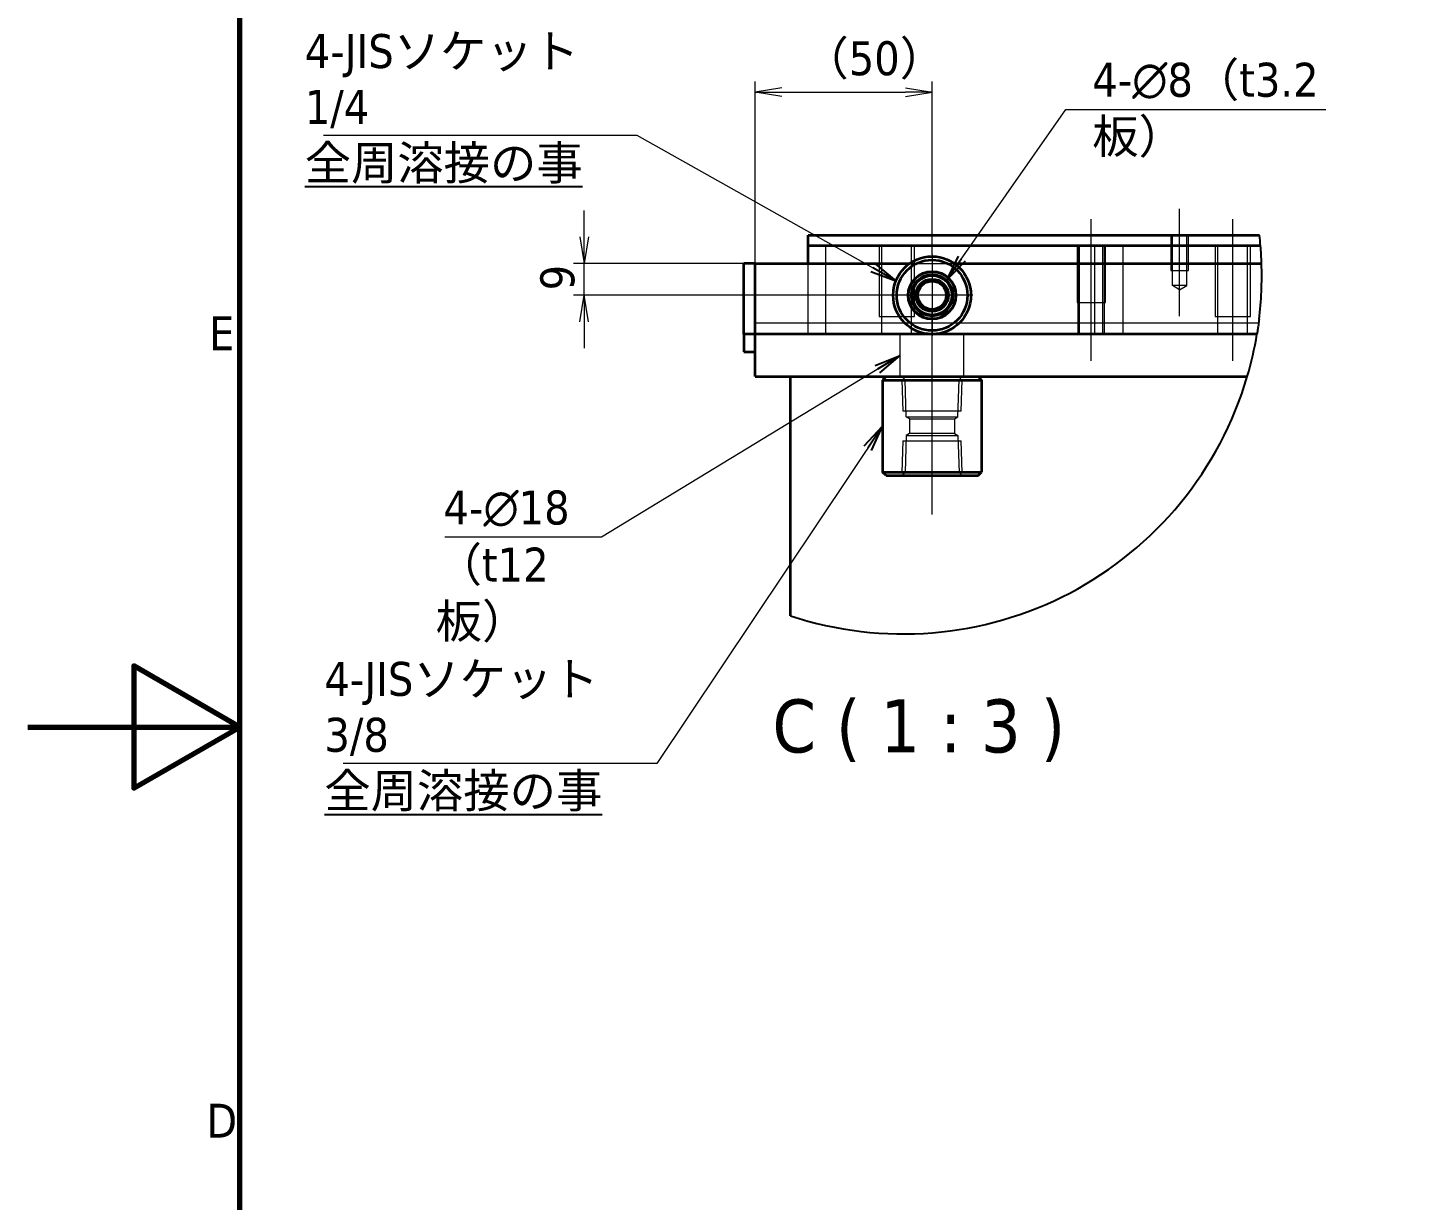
# Model space of a CAD drawing. Header units: millimetres. Extents: x -440 to 8410, y -405 to 5940.
# Drawn here: x 0 to 1307, y 2524 to 3629 of the extents above; entities that cross this region are included whole.
import ezdxf

# ---------------------------------------------------------------- set-up
doc = ezdxf.new("R2010")
doc.units = ezdxf.units.MM
doc.header["$LTSCALE"] = 10
for name, color, linetype, lineweight in [('Border (ISO)', 7, 'Continuous', 70), ('Break Line (JIS)', 7, 'Continuous', 25), ('Center Mark (ISO)', 7, 'Continuous', 5), ('Centerline (ISO)', 7, 'Continuous', 5), ('Dimension (ISO)', 7, 'Continuous', 25), ('Hidden (ISO)', 7, 'Continuous', 5), ('Symbol (ISO)', 7, 'Continuous', 25), ('Visible (ISO)', 7, 'Continuous', 35)]:
    doc.layers.add(name, color=color, linetype=linetype, lineweight=lineweight)
doc.styles.add('MX_NOTE_STANDARD', font='tahoma.ttf')
doc.styles.add('Note Text (JIS)', font='tahoma.ttf')
doc.styles.get("Standard").update_dxf_attribs({"font": 'tahoma.ttf'})
doc.dimstyles.new('Default (JIS)', dxfattribs={"dimscale": 10, "dimtxt": 3.2, "dimasz": 2.5, "dimexe": 1, "dimexo": 0, "dimgap": 0.8, "dimtad": 1, "dimrnd": 1e-08, "dimdsep": 46, "dimtxsty": 'Note Text (JIS)', "dimblk": 'OPEN', "dimcen": 0.09, "dimdle": 10, "dimclrd": 7, "dimclre": 7, "dimclrt": 256, "dimadec": 0, "dimazin": 2, "dimtfac": 0.78125, "dimtmove": 0, "dimatfit": 3, "dimldrblk": 'OPEN', "dimfxl": 1, "dimtolj": 1, "dimtzin": 0, "dimlwd": 0, "dimlwe": 0, "dimarcsym": 0})
doc.dimstyles.new('Default (JIS)$7', dxfattribs={"dimscale": 10, "dimtxt": 3.2, "dimasz": 2.5, "dimexe": 1, "dimexo": 0, "dimgap": 0.8, "dimtad": 1, "dimrnd": 1e-08, "dimdsep": 46, "dimtxsty": 'Note Text (JIS)', "dimblk": 'OPEN', "dimcen": 0.09, "dimdle": 10, "dimclrd": 256, "dimclre": 7, "dimclrt": 256, "dimadec": 0, "dimazin": 2, "dimtfac": 0.78125, "dimtmove": 0, "dimatfit": 3, "dimldrblk": 'OPEN', "dimfxl": 1, "dimtolj": 1, "dimtzin": 0, "dimlwd": 0, "dimlwe": 0, "dimarcsym": 0})

# ---------------------------------------------------------------- blocks, each defined once
blk = doc.blocks.new('図面枠 既定の図面枠')
at = {"layer": 'Border (ISO)', "flags": 128}
for points in [[(20, 20), (20, 574), (821, 574), (821, 20), (20, 20)], [(0, 297), (20, 297), (10, 302.77), (10, 291.23), (20, 297)]]:
    blk.add_lwpolyline(points, dxfattribs=at)
at = {"layer": 'Border (ISO)', "char_height": 3.2, "attachment_point": 7, "style": 'MX_NOTE_STANDARD'}
for s, insert in [('E', (17.09, 332.53)), ('D', (16.83, 258.28))]:
    blk.add_mtext(s, dxfattribs=dict(at, insert=insert))
blk = doc.blocks.new('_Open')
at = {"color": 0, "linetype": 'ByBlock', "lineweight": -2}
for p, q in [((-1, 0.167), (0, 0)), ((-1, -0.167), (0, 0)), ((0, 0), (-1, 0))]:
    blk.add_line(p, q, dxfattribs=at)
blk = doc.blocks.new('*D116')
at = {"layer": 'Defpoints', "color": 0, "linetype": 'Continuous', "transparency": 16777216}
for p in [(524.4, 3407.1), (685.6, 3407.1), (813.9, 3377.1)]:
    blk.add_point(p, dxfattribs=at)
at = {"layer": 'Dimension (ISO)', "color": 7, "linetype": 'Continuous', "lineweight": 0, "transparency": 16777216}
for p, q in [((524.4, 3432.1), (524.4, 3457.1)), ((685.6, 3407.1), (514.4, 3407.1)), ((524.4, 3377.1), (524.4, 3407.1)), ((813.9, 3377.1), (514.4, 3377.1)), ((524.4, 3352.1), (524.4, 3327.1))]:
    blk.add_line(p, q, dxfattribs=at)
at = {"layer": 'Dimension (ISO)', "color": 7, "linetype": 'Continuous', "lineweight": 0, "transparency": 16777216, "xscale": 25, "yscale": 25, "zscale": 25}
for p, rotation in [((524.4, 3407.1), 270), ((524.4, 3377.1), 90)]:
    blk.add_blockref('_Open', p, dxfattribs=dict(at, rotation=rotation))
at = {"layer": 'Dimension (ISO)', "linetype": 'Continuous', "lineweight": 5, "transparency": 16777216, "insert": (483.1, 3381.7), "char_height": 32, "attachment_point": 1, "rotation": 90, "style": 'Note Text (JIS)'}
blk.add_mtext('\\A1;9', dxfattribs=at)
blk = doc.blocks.new('*D117')
at = {"layer": 'Defpoints', "color": 0, "linetype": 'Continuous', "transparency": 16777216}
for p in [(852.3, 3568.6), (852.3, 3415.4), (685.6, 3407.1)]:
    blk.add_point(p, dxfattribs=at)
at = {"layer": 'Dimension (ISO)', "color": 7, "linetype": 'Continuous', "lineweight": 0, "transparency": 16777216}
for p, q in [((685.6, 3407.1), (685.6, 3578.6)), ((710.6, 3568.6), (827.3, 3568.6)), ((852.3, 3415.4), (852.3, 3578.6))]:
    blk.add_line(p, q, dxfattribs=at)
at = {"layer": 'Dimension (ISO)', "color": 7, "linetype": 'Continuous', "lineweight": 0, "transparency": 16777216, "xscale": 25, "yscale": 25, "zscale": 25, "rotation": 180}
blk.add_blockref('_Open', (685.6, 3568.6), dxfattribs=at)
at = {"layer": 'Dimension (ISO)', "color": 7, "linetype": 'Continuous', "lineweight": 0, "transparency": 16777216, "xscale": 25, "yscale": 25, "zscale": 25}
blk.add_blockref('_Open', (852.3, 3568.6), dxfattribs=at)
at = {"layer": 'Dimension (ISO)', "linetype": 'Continuous', "lineweight": 5, "transparency": 16777216, "insert": (730.1, 3616.6), "char_height": 32, "attachment_point": 1, "style": 'Note Text (JIS)'}
blk.add_mtext('\\A1;\\fTahoma|b0|i0;（50）', dxfattribs=at)

msp = doc.modelspace()

# ---------------------------------------------------------------- linework, layer by layer
at = {"layer": 'Break Line (JIS)'}
for start, end in [(4.771289, 6.475322), (1.939864, 4.771289), (352.99097, 1.939864), (343.62945, 350.592143), (251.684756, 343.62945)]:
    msp.add_arc((825.119, 3395.637), 337.875, start, end, dxfattribs=at)
msp.add_open_spline([(1160.468, 3354.407), (1160.252, 3352.645), (1160.005, 3350.767), (1159.524, 3347.311), (1159.29, 3345.734), (1158.911, 3343.255), (1158.739, 3342.183), (1158.508, 3340.759), (1158.449, 3340.407), (1158.449, 3340.407)], degree=3, knots=[0.634600604, 0.634600604, 0.634600604, 0.634600604, 0.794402888, 0.794402888, 0.954205172, 0.954205172, 1.112404612, 1.112404612, 1.270604053, 1.270604053, 1.270604053, 1.270604053], dxfattribs=at)
at = {"layer": 'Center Mark (ISO)', "linetype": 'Continuous'}
for p, q in [((852.277, 3415.407), (852.277, 3338.741)), ((890.61, 3377.074), (813.943, 3377.074))]:
    msp.add_line(p, q, dxfattribs=at)
at = {"layer": 'Centerline (ISO)', "linetype": 'Continuous'}
for p, q in [((1085.61, 3357.267), (1085.61, 3458.741)), ((1002.277, 3315.407), (1002.277, 3448.741)), ((1135.61, 3315.407), (1135.61, 3448.741)), ((852.277, 3170.344), (852.277, 3365.407))]:
    msp.add_line(p, q, dxfattribs=at)
at = {"layer": 'Hidden (ISO)'}
for p, q in [((752.277, 3340.407), (752.277, 3423.741)), ((802.277, 3423.741), (802.277, 3357.074)), ((804.983, 3340.407), (804.983, 3423.741)), ((832.903, 3340.407), (832.903, 3423.741)), ((835.61, 3357.074), (835.61, 3423.741)), ((988.943, 3423.741), (988.943, 3370.407)), ((989.845, 3340.407), (989.845, 3423.741)), ((991.198, 3340.407), (991.198, 3423.741)), ((1005.61, 3340.407), (1005.61, 3423.741)), ((1013.355, 3340.407), (1013.355, 3423.741)), ((1014.708, 3340.407), (1014.708, 3423.741)), ((1015.61, 3370.407), (1015.61, 3423.741)), ((1032.277, 3340.407), (1032.277, 3423.741)), ((1077.277, 3433.741), (1077.277, 3400.407)), ((1078.72, 3386.407), (1078.72, 3433.741)), ((1092.5, 3386.407), (1092.5, 3433.741)), ((1093.943, 3400.407), (1093.943, 3433.741)), ((1118.943, 3423.741), (1118.943, 3357.074)), ((1121.65, 3340.407), (1121.65, 3423.741)), ((1149.57, 3340.407), (1149.57, 3423.741)), ((1152.277, 3357.074), (1152.277, 3423.741)), ((735.61, 3340.407), (735.61, 3407.074)), ((831.195, 3407.074), (873.358, 3407.074)), ((1077.277, 3400.407), (1093.943, 3400.407)), ((1092.5, 3386.407), (1078.72, 3386.407)), ((1085.61, 3382.267), (1078.72, 3386.407)), ((1085.61, 3382.267), (1092.5, 3386.407)), ((988.943, 3370.407), (1015.61, 3370.407)), ((685.61, 3351.074), (1160.042, 3351.074)), ((802.277, 3357.074), (835.61, 3357.074)), ((1118.943, 3357.074), (1152.277, 3357.074)), ((822.277, 3300.407), (822.277, 3340.407)), ((882.277, 3300.407), (882.277, 3340.407)), ((826.786, 3297.462), (823.841, 3300.407)), ((823.931, 3297.462), (824.859, 3267.726)), ((826.786, 3297.462), (877.767, 3297.462)), ((827.877, 3262.516), (826.786, 3297.462)), ((876.676, 3262.516), (877.767, 3297.462)), ((877.767, 3297.462), (880.713, 3300.407)), ((879.694, 3267.726), (880.622, 3297.462)), ((879.694, 3267.726), (824.859, 3267.726)), ((827.877, 3262.516), (876.676, 3262.516)), ((831.11, 3260.649), (827.877, 3262.516)), ((831.11, 3260.649), (873.443, 3260.649)), ((831.11, 3260.649), (831.11, 3246.832)), ((873.443, 3260.649), (876.676, 3262.516)), ((873.443, 3260.649), (873.443, 3246.832)), ((827.877, 3244.965), (826.786, 3210.019)), ((831.11, 3246.832), (827.877, 3244.965)), ((827.877, 3244.965), (876.676, 3244.965)), ((873.443, 3246.832), (831.11, 3246.832)), ((873.443, 3246.832), (876.676, 3244.965)), ((876.676, 3244.965), (877.767, 3210.019)), ((824.859, 3239.755), (823.931, 3210.019)), ((824.859, 3239.755), (879.694, 3239.755)), ((880.622, 3210.019), (879.694, 3239.755)), ((826.786, 3210.019), (823.841, 3207.074)), ((826.786, 3210.019), (877.767, 3210.019)), ((877.767, 3210.019), (880.713, 3207.074))]:
    msp.add_line(p, q, dxfattribs=at)
for radius in [22.462, 21.643]:
    msp.add_circle((852.277, 3377.074), radius, dxfattribs=at)
at = {"layer": 'Visible (ISO)'}
for p, q in [((735.61, 3433.741), (1160.838, 3433.741)), ((735.61, 3423.741), (735.61, 3433.741)), ((1161.823, 3423.741), (735.61, 3423.741)), ((735.61, 3407.074), (735.61, 3423.741)), ((685.61, 3407.074), (674.943, 3407.074)), ((674.943, 3340.407), (674.943, 3407.074)), ((685.61, 3340.407), (685.61, 3407.074)), ((685.61, 3407.074), (831.195, 3407.074)), ((685.61, 3354.407), (685.61, 3407.074)), ((873.358, 3407.074), (1162.8, 3407.074)), ((674.943, 3340.407), (674.943, 3323.741)), ((685.61, 3340.407), (674.943, 3340.407)), ((685.61, 3323.741), (685.61, 3340.407)), ((1158.449, 3340.407), (685.61, 3340.407)), ((674.943, 3323.741), (685.61, 3323.741)), ((685.61, 3300.407), (685.61, 3323.741)), ((685.61, 3300.407), (1149.296, 3300.407)), ((718.943, 3074.878), (718.943, 3300.407)), ((808.943, 3300.407), (805.61, 3297.074)), ((805.61, 3297.074), (898.943, 3297.074)), ((805.61, 3297.074), (805.61, 3210.407)), ((895.61, 3300.407), (898.943, 3297.074)), ((898.943, 3297.074), (898.943, 3210.407)), ((805.61, 3210.407), (898.943, 3210.407)), ((808.943, 3207.074), (805.61, 3210.407)), ((808.943, 3207.074), (895.61, 3207.074)), ((895.61, 3207.074), (898.943, 3210.407))]:
    msp.add_line(p, q, dxfattribs=at)
for radius in [36.667, 33.333, 22.553, 19.607, 18.626, 15.333, 13.333]:
    msp.add_circle((852.277, 3377.074), radius, dxfattribs=at)

# ---------------------------------------------------------------- block references
at = {"xscale": 10, "yscale": 10, "zscale": 10}
msp.add_blockref('図面枠 既定の図面枠', (0, 0), dxfattribs=at)

# ---------------------------------------------------------------- texts
at = {"layer": 'Symbol (ISO)', "char_height": 32, "width": 288.36305, "attachment_point": 1, "line_spacing_factor": 0.987884, "style": 'Note Text (JIS)'}
for s, insert in [('\\fTahoma|b0|i0;4-JISソケット1/4\\P\\L\\fTahoma|b0|i0;全周溶接の事', (261.093, 3623.367)), ('\\fTahoma|b0|i0;4-JISソケット3/8\\P\\L\\fTahoma|b0|i0;全周溶接の事', (279.575, 3031.415))]:
    msp.add_mtext(s, dxfattribs=dict(at, insert=insert))
at = {"layer": 'Symbol (ISO)', "char_height": 32, "attachment_point": 1, "style": 'Note Text (JIS)'}
for s, insert, width in [('\\fTahoma|b0|i0;{\\H32.0000;4-}\\fAIGDT|b0|i0;{\\H32.0000;n}\\fTahoma|b0|i0;{\\H32.0000;8（t3.2板）}', (1003.279, 3596.325), 263.98418), ('\\fTahoma|b0|i0;{\\H32.0000;4-}\\fAIGDT|b0|i0;{\\H32.0000;n}\\fTahoma|b0|i0;{\\H32.0000;18}', (391.849, 3192.971), 123.87397), ('\\fTahoma|b0|i0;（t12板）', (384.473, 3139.169), 150.79417)]:
    msp.add_mtext(s, dxfattribs=dict(at, insert=insert, width=width))
at = {"layer": 'Symbol (ISO)', "insert": (701.846, 2936.998), "char_height": 50, "attachment_point": 7}
msp.add_mtext('C ( 1 : 3 )', dxfattribs=at)

# ---------------------------------------------------------------- dimensions: what is measured, and where the dimension line sits
at = {"layer": 'Dimension (ISO)', "color": 7, "linetype": 'Continuous', "lineweight": 5}
dim = msp.add_linear_dim(base=(852.277, 3568.57), p1=(685.61, 3407.074), p2=(852.277, 3415.407), text='\\fTahoma|b0|i0;（<>）', dimstyle='Default (JIS)', override={"dimgap": 0.8, "dimdec": 2, "dimlfac": 0.3, "dimtol": 0, "dimlim": 0, "dimtp": 0, "dimtm": 0, "dimtdec": 2, "dimtofl": 0, "dimatfit": 1}, dxfattribs=at)
dim.commit()
dim.dimension.update_dxf_attribs({"geometry": '*D117', "text_midpoint": (768.943, 3568.57), "dimtype": 160})
dim = msp.add_linear_dim(base=(524.377, 3407.074), p1=(813.943, 3377.074), p2=(685.61, 3407.074), angle=90, dimstyle='Default (JIS)', override={"dimgap": 0.8, "dimdec": 2, "dimlfac": 0.3, "dimtol": 0, "dimlim": 0, "dimtp": 0, "dimtm": 0, "dimtdec": 2, "dimtofl": 1, "dimatfit": 1}, dxfattribs=at)
dim.commit()
dim.dimension.update_dxf_attribs({"geometry": '*D116', "text_midpoint": (524.377, 3392.074), "dimtype": 160})

# ---------------------------------------------------------------- leaders
at = {"layer": 'Symbol (ISO)', "lineweight": 5, "annotation_type": 0, "has_hookline": 1}
for points, hookline_direction, text_width in [([(865.848, 3391.226), (978.279, 3552.368), (1003.279, 3552.368)], 0, 219.971), ([(818.266, 3390.775), (574.456, 3527.593), (549.456, 3527.593)], 1, 270.659), ([(822.277, 3320.407), (540.723, 3149.014), (515.723, 3149.014)], 1, 122.477), ([(805.61, 3253.741), (592.938, 2935.641), (567.938, 2935.641)], 1, 270.659)]:
    msp.add_leader(points, dimstyle='Default (JIS)$7', override={"dimgap": 0, "dimtad": 1}, dxfattribs=dict(at, hookline_direction=hookline_direction, text_width=text_width))

doc.saveas('drawing.dxf')
